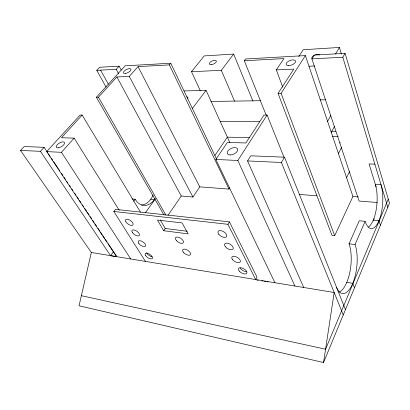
<?xml version="1.0" encoding="UTF-8"?>
<svg xmlns="http://www.w3.org/2000/svg" width="410" height="410" viewBox="0 0 410 410"><rect width="100%" height="100%" fill="white"/><g stroke="black" fill="none" stroke-linecap="round" stroke-linejoin="round"><path stroke-width="0.61" d="M91.338 252.483L79.048 305.783L323.541 362.542L334.176 292.499L91.338 252.483L20.5 150.409L24.205 146.519L44.142 147.339L47.683 152.658M323.541 362.542L389.5 203.232L345.087 53.336L314.296 55.084L311.897 58.881L359.078 201.054L377.21 202.473M388.28 199.111L325.566 349.217L81.375 295.687M373.464 220.401L374.212 218.632M336.487 287.184A28.326 11.27 -84 0 0 352.549 283.833A28.326 11.27 -84 0 0 355.06 244.514L365.146 221.328A26.004 9.727 -86.2 0 0 378.794 221.082A26.004 9.727 -86.2 0 0 381.049 184.787L375.345 184.433A25.871 9.866 -86.2 0 1 368.58 226.955M339.26 292.074A28.162 11.418 -83.9 0 0 349.884 272.086A28.162 11.418 -83.9 0 0 349.053 243.806L359.257 220.764L365.146 221.328M282.787 87.263L276.319 69.89L293.796 69.116L278.052 93.383L331.977 235.386L334.693 235.688L352.923 196.487L305.394 55.591L245.641 58.984L244.334 60.762L266.264 115.379M346.491 177.863L349.545 171.57M338.342 153.714L341.545 147.451M331.183 132.543L334.442 126.475M327.477 121.565L330.808 115.523M343.267 314.901L281.414 162.488L284.504 157.189L250.782 155.805L247.558 160.92L303.707 287.477M387.809 207.322L342.811 57.236L345.087 53.336M335.544 53.956L339.434 47.457L303.241 49.723L298.777 56.544M229.41 221.871L256.983 277.129L255.686 279.564L227.934 224.316L229.41 221.871L115.451 209.351L113.836 211.473L145.406 261.395M164.015 215.019L96.391 97.247L98.441 97.201L116.901 76.962L129.299 76.414L138.057 66.615L199.772 186.857L228.99 189.082L229.81 187.79M294.898 286.026L237.831 160.469L267.094 115.046L264.004 115.046L245.892 142.967L227.35 142.444L215.865 159.454L274.915 282.736M334.693 235.688L281.091 93.316L305.394 55.591M116.901 76.962L181.276 196.011L192.941 197.036L199.772 186.857M276.319 69.89L283.951 58.584L244.334 60.762M163.698 230.738L188.19 233.864L182.081 222.917L157.43 220.042L163.698 230.738L165.22 228.503L187.17 231.245M214.86 155.518L227.35 137.15L249.511 137.657M167.987 215.337L181.276 196.011M145.278 212.867L155.349 198.86M20.5 150.409L40.452 151.336L110.623 255.722L113.539 251.684M133.675 201.305L135.187 199.27A20.7 13.581 -85 0 0 155.083 198.563M192.362 108.445L206.092 90.369L229.861 142.675M200.223 90.625L191.511 71.709L221.323 70.325L233.669 54.074L252.888 100.988M191.511 71.709L204.211 55.914L233.669 54.074M138.057 66.615L169.35 64.893L170.755 63.237L216.49 158.926M110.623 255.722L116.522 256.634L46.643 151.623L61.474 152.31L74.148 138.124L119.264 210.315M140.481 212.165L82.154 115.061L61.449 137.765L74.148 138.124M46.643 151.623L80.093 115.061L82.154 115.061M96.391 97.247L125.142 65.825L170.755 63.237M40.452 151.336L44.142 147.339M106.057 87.022L96.755 70.351L116.225 69.316L119.131 66.169L121.242 70.125M96.755 70.351L99.691 67.271L119.131 66.169M311.897 58.881L342.811 57.236M309.063 66.246L314.777 65.979M184.054 90.943L206.092 90.369M278.052 93.383L281.091 93.316M210.971 101.434L260.775 100.722M320.051 99.871L325.724 99.789M220.196 121.411L259.827 121.673M331.213 131.241L335.677 131.313M332.525 136.33L338.26 136.443M374.873 164.184L369.067 163.928L376.098 186.878M215.865 159.454L237.831 160.469M247.558 160.92L281.414 162.488M352.923 196.487L358.432 196.897M299.228 194.432L316.848 195.775M150.783 199.178L154.432 199.521M373.274 220.124L378.973 220.657L380.403 225.198M132.102 198.978L135.187 199.27M113.836 211.473L227.934 224.316M349.053 243.806L355.06 244.514M346.773 282.377L352.779 283.3L354.481 287.82M256.829 280.045L258.09 280.255M261.882 280.881L263.148 281.086M264.409 281.296L265.675 281.506M266.936 281.716L268.202 281.921M48.39 153.724L50.163 156.389M51.224 157.983L52.639 160.115M53.705 161.709L58.307 168.633M59.014 169.699L59.722 170.76M61.495 173.425L62.909 175.552M63.97 177.151L65.39 179.278M66.804 181.41L67.865 183.009M69.285 185.135L70.346 186.734M71.76 188.861L72.821 190.46M74.594 193.12L76.009 195.252M77.07 196.846L78.489 198.978M79.55 200.577L80.965 202.704M82.384 204.836L83.445 206.43M84.86 208.562L86.633 211.222M87.34 212.288L89.108 214.948M90.174 216.547L91.589 218.673M92.65 220.272L94.069 222.404M95.13 223.998L96.545 226.13M97.964 228.257L99.732 230.922M100.44 231.983L102.213 234.648M102.92 235.714L104.688 238.374M105.396 239.44L107.169 242.1M108.23 243.699L116.686 256.414M61.474 152.31L130.723 258.976M160.233 219.945L165.22 228.503M98.441 97.201L165.958 215.24M100.578 70.151L108.307 84.101M116.225 69.316L118.644 73.82M129.299 76.414L192.941 197.036M169.35 64.893L228.99 189.082M221.323 70.325L234.53 101.096M284.504 157.189L345.456 309.611M267.094 115.046L283.956 157.148M339.434 47.457L341.438 54.146M340.141 143.013A3.869 2.276 -17.6 0 1 339.844 142.485M186.888 96.78A3.972 1.891 -25.7 0 1 187.785 98.451M312.174 58.645A4.233 2.04 -19.5 0 1 314.291 55.288M315.3 54.868A4.233 2.04 -19.5 0 1 319.605 54.986M153.145 195.037A20.618 13.622 -85 0 1 141.496 205.061M152.033 256.742A4.274 1.963 34 0 1 146.672 252.678M246.553 271.61A4.756 2.383 30.1 0 1 240.04 267.858M211.186 64.662A3.762 1.691 -24 0 0 216.367 61.259A3.762 1.691 -24 0 0 211.042 61.567A3.762 1.691 -24 0 0 211.186 64.662M125.275 73.441A4.156 1.717 -27 0 0 130.974 69.515A4.156 1.717 -27 0 0 125.316 70.156A4.156 1.717 -27 0 0 125.275 73.441M288.712 65.6A4.987 2.398 -20.6 0 0 295.61 61.295A4.987 2.398 -20.6 0 0 288.302 61.346A4.987 2.398 -20.6 0 0 288.712 65.6M230.077 154.959A5.617 3.147 -24.5 0 0 237.744 149.553A5.617 3.147 -24.5 0 0 229.615 149.296A5.617 3.147 -24.5 0 0 230.077 154.959M58.615 147.815A4.705 2.096 -30.9 0 0 64.57 142.823A4.705 2.096 -30.9 0 0 58.025 144.007A4.705 2.096 -30.9 0 0 58.615 147.815M145.555 255.507A4.284 1.958 34 0 0 151.992 258.766A4.284 1.958 34 0 0 148.943 253.836A4.284 1.958 34 0 0 145.555 255.507M239.225 271.051A4.766 2.373 30.1 0 0 246.615 273.516A4.766 2.373 30.1 0 0 242.207 268.063A4.766 2.373 30.1 0 0 239.225 271.051M125.926 221.882A4.489 2.132 35.5 0 0 132.609 225.208A4.489 2.132 35.5 0 0 129.293 219.832A4.489 2.132 35.5 0 0 125.926 221.882M132.343 232.465A4.423 2.081 35 0 0 138.949 235.77A4.423 2.081 35 0 0 135.72 230.538A4.423 2.081 35 0 0 132.343 232.465M138.611 243.166A4.361 2.024 34.5 0 0 145.14 246.451A4.361 2.024 34.5 0 0 141.998 241.362A4.361 2.024 34.5 0 0 138.611 243.166M218.848 234.361A4.966 2.609 31.6 0 0 226.479 236.754A4.966 2.609 31.6 0 0 221.764 230.856A4.966 2.609 31.6 0 0 218.848 234.361M225.408 246.723A4.894 2.527 31.1 0 0 232.957 249.142A4.894 2.527 31.1 0 0 228.344 243.396A4.894 2.527 31.1 0 0 225.408 246.723M232.603 259.689A4.828 2.445 30.5 0 0 240.065 262.139A4.828 2.445 30.5 0 0 235.56 256.552A4.828 2.445 30.5 0 0 232.603 259.689M176.382 240.521A4.628 2.281 33.3 0 0 183.301 242.781A4.628 2.281 33.3 0 0 178.688 237.308A4.628 2.281 33.3 0 0 176.382 240.521M183.516 252.427A4.561 2.214 32.8 0 0 190.363 254.712A4.561 2.214 32.8 0 0 185.853 249.377A4.561 2.214 32.8 0 0 183.516 252.427"/></g></svg>
